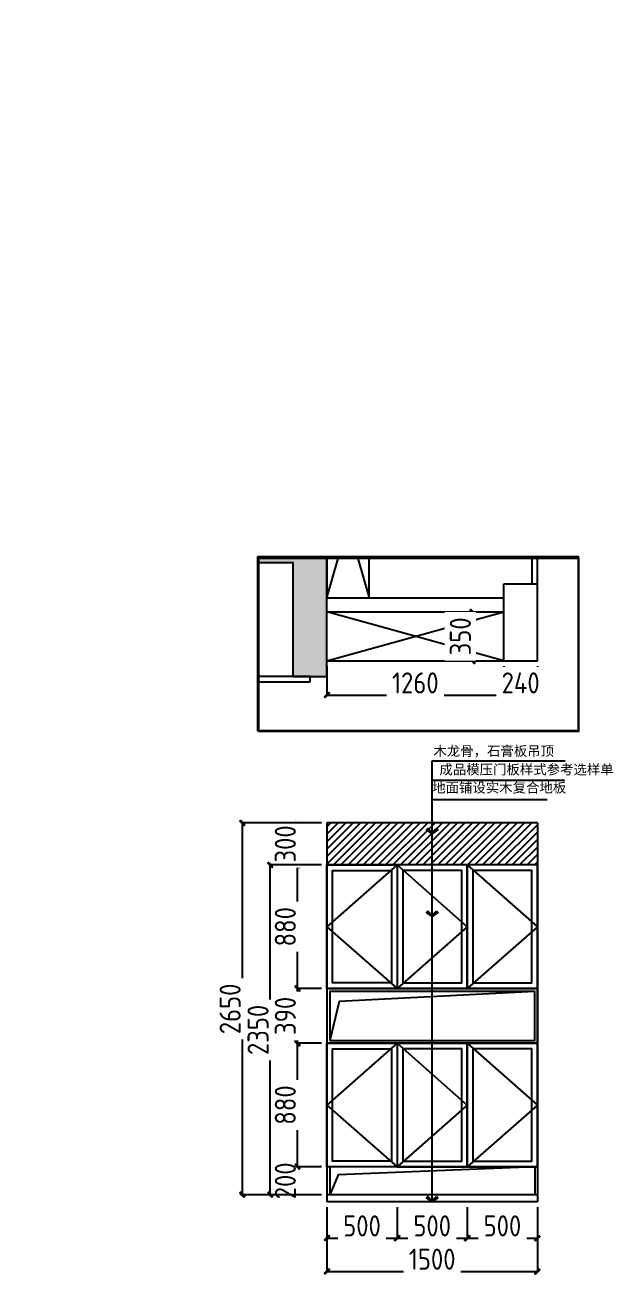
# Model space of a CAD drawing. Extents: x -74236 to 286982, y -14633 to 132816.
# Drawn here: x 86214 to 90402, y 122371 to 131275 of the extents above; entities that cross this region are included whole.
import ezdxf
from ezdxf.xclip import XClip

# ---------------------------------------------------------------- set-up
doc = ezdxf.new("R2010")
doc.units = 0
doc.header["$LTSCALE"] = 10
doc.header["$MEASUREMENT"] = 0
doc.header["$XCLIPFRAME"] = 2
doc.header["$PDSIZE"] = 5
for name, color, linetype in [('10立面', 3, 'Continuous'), ('1活动家具', 4, 'Continuous'), ('2改建拆', 1, 'Continuous'), ('2改建新建', 7, 'Continuous'), ('图框', 4, 'Continuous')]:
    doc.layers.add(name, color=color, linetype=linetype)
doc.styles.get("Standard").update_dxf_attribs({"font": 'gbenor.shx', "bigfont": 'gbcbig.shx'})
doc.dimstyles.new('wl20', dxfattribs={"dimscale": 60, "dimtxt": 1.8, "dimasz": 0.03, "dimexe": 0, "dimexo": 0.625, "dimgap": 0.2, "dimtad": 1, "dimdec": 0, "dimrnd": 0.05, "dimdsep": 46, "dimtxsty": 'Standard', "dimblk": 'BZ', "dimcen": 0.06, "dimclrd": 127, "dimclre": 127, "dimclrt": 1, "dimadec": 0, "dimazin": 0, "dimtfac": 1, "dimtdec": 0, "dimtix": 1, "dimtmove": 2, "dimatfit": 3, "dimldrblk": 'jt', "dimfxl": 1, "dimtvp": 1, "dimtfill": 1, "dimtolj": 1, "dimtzin": 0, "dimarcsym": 0})

# ---------------------------------------------------------------- blocks, each defined once
blk = doc.blocks.new('BZ')
at = {"layer": '图框', "linetype": 'Continuous'}
blk.add_hatch(color=2, dxfattribs=at).paths.add_polyline_path([(9.6, 6.5), (6.6, 9.4), (-10.5, -7.5), (-7.4, -10.7)])
blk.add_lwpolyline([(-7.4, -10.7), (9.6, 6.5), (6.6, 9.4), (-10.5, -7.5), (-7.4, -10.7)], dxfattribs=at)
blk = doc.blocks.new('jt')
at = {"layer": '图框', "linetype": 'Continuous'}
blk.add_hatch(color=2, dxfattribs=at).paths.add_polyline_path([(-22, 17.7), (-16.7, 22.2), (0, 0), (-16.7, -22), (-22, -17.6), (-5.7, 0)])
blk.add_lwpolyline([(-22, 17.7), (-16.7, 22.2), (0, 0), (-16.7, -22), (-22, -17.6), (-5.7, 0), (-22, 17.7)], dxfattribs=at)
blk = doc.blocks.new('fdgfsz')
h = blk.add_hatch(color=8)
h.paths.add_polyline_path([(146972.2, 89457.6), (147782.2, 89457.6), (147782.2, 89697.6), (146732.2, 89697.6), (146732.2, 87787.6), (143382.2, 87787.6), (143382.2, 87951.7), (143142.2, 87985.8), (143142.2, 87547.6), (146972.2, 87547.6)])
h.paths.add_polyline_path([(143382.2, 88607.6), (143142.2, 88607.6), (143142.2, 88117.5), (143382.2, 88151.7)], flags=17)
at = {"color": 8}
for p, q in [((147672.2, 91197.6), (147122.2, 91197.6)), ((147122.2, 90957.6), (147122.2, 91197.6)), ((147672.2, 90957.6), (147672.2, 91197.6)), ((147672.2, 90957.6), (147122.2, 90957.6)), ((147222.2, 89697.6), (147222.2, 90957.6)), ((147322.2, 89697.6), (147322.2, 90957.6)), ((147782.2, 89697.6), (146732.2, 89697.6)), ((147782.2, 89457.6), (147782.2, 89697.6)), ((147782.2, 89577.6), (147782.2, 88567.6)), ((147820.2, 89577.6), (147782.2, 89577.6)), ((147820.2, 88567.6), (147820.2, 89577.6)), ((146972.2, 87547.6), (146972.2, 89457.6)), ((147782.2, 89457.6), (146972.2, 89457.6))]:
    blk.add_line(p, q, dxfattribs=at)
blk.add_arc((147870, 89491.9), 926.2, 266.29577, 5.31161, dxfattribs=at)
at = {"layer": '1活动家具', "color": 8}
for p, q in [((147122.2, 91197.6), (146322.2, 91197.6)), ((147122.2, 91157.5), (147122.2, 91197.6)), ((146322.2, 91157.5), (147122.2, 91157.5)), ((147672.2, 90957.6), (147322.2, 89697.6)), ((147672.2, 89697.6), (147322.2, 90957.6)), ((147672.2, 89697.6), (147672.2, 90957.6)), ((147222.2, 89997.6), (146181.8, 89997.6)), ((147222.2, 89697.6), (146181.8, 89997.6)), ((146181.8, 89697.6), (147222.2, 89997.6)), ((147222.2, 89697.6), (147222.2, 89997.6)), ((146181.8, 89697.6), (147222.2, 89697.6))]:
    blk.add_line(p, q, dxfattribs=at)
blk = doc.blocks.new('*D617')
at = {"layer": '2改建拆', "color": 127, "lineweight": -2, "transparency": 16777216}
for p, q in [((88364.1, 126707.9), (88364.1, 126501.8)), ((89624.1, 126707.9), (89624.1, 126501.8)), ((88365.9, 126501.8), (89622.3, 126501.8))]:
    blk.add_line(p, q, dxfattribs=at)
at = {"layer": 'Defpoints', "color": 0, "transparency": 16777216}
for p in [(88364.1, 126745.4), (89624.1, 126745.4), (89624.1, 126501.8)]:
    blk.add_point(p, dxfattribs=at)
at = {"layer": '2改建拆', "color": 127, "lineweight": -2, "transparency": 16777216, "xscale": 1.8, "yscale": 1.8, "zscale": 1.8, "rotation": 180}
blk.add_blockref('BZ', (88364.1, 126501.8), dxfattribs=at)
at = {"layer": '2改建拆', "color": 127, "lineweight": -2, "transparency": 16777216, "xscale": 1.8, "yscale": 1.8, "zscale": 1.8}
blk.add_blockref('BZ', (89624.1, 126501.8), dxfattribs=at)
at = {"layer": '2改建拆', "color": 1, "transparency": 16777216, "insert": (88994.1, 126588.8), "char_height": 150, "attachment_point": 5, "bg_fill": 3, "box_fill_scale": 1.25, "bg_fill_color": 256, "bg_fill_true_color": 13158600, "bg_fill_transparency": 0}
blk.add_mtext('\\A1;1260', dxfattribs=at)
blk = doc.blocks.new('*D618')
at = {"layer": '2改建拆', "color": 127, "lineweight": -2, "transparency": 16777216}
for p, q in [((89624.1, 126707.9), (89624.1, 126501.8)), ((89864.1, 126707.9), (89864.1, 126501.8)), ((89622.3, 126501.8), (89620.5, 126501.8)), ((89624.1, 126501.8), (89864.1, 126501.8)), ((89865.9, 126501.8), (89867.7, 126501.8))]:
    blk.add_line(p, q, dxfattribs=at)
at = {"layer": '2改建拆', "color": 127, "lineweight": -2, "transparency": 16777216, "xscale": 1.8, "yscale": 1.8, "zscale": 1.8}
blk.add_blockref('BZ', (89624.1, 126501.8), dxfattribs=at)
at = {"layer": '2改建拆', "color": 127, "lineweight": -2, "transparency": 16777216, "xscale": 1.8, "yscale": 1.8, "zscale": 1.8, "rotation": 180}
blk.add_blockref('BZ', (89864.1, 126501.8), dxfattribs=at)
at = {"layer": '2改建拆', "color": 1, "transparency": 16777216, "insert": (89744.1, 126588.8), "char_height": 150, "attachment_point": 5, "bg_fill": 3, "box_fill_scale": 1.25, "bg_fill_color": 256, "bg_fill_true_color": 13158600, "bg_fill_transparency": 0}
blk.add_mtext('\\A1;240', dxfattribs=at)
at = {"layer": 'Defpoints', "color": 0, "transparency": 16777216}
for p in [(89624.1, 126745.4), (89864.1, 126745.4), (89864.1, 126501.8)]:
    blk.add_point(p, dxfattribs=at)
blk = doc.blocks.new('*D619')
at = {"layer": '2改建拆', "color": 127, "lineweight": -2, "transparency": 16777216}
for p, q in [((89229, 127095.4), (89401.6, 127095.4)), ((89401.6, 126747.2), (89401.6, 127093.6)), ((89229, 126745.4), (89401.6, 126745.4))]:
    blk.add_line(p, q, dxfattribs=at)
at = {"layer": '2改建拆', "color": 127, "lineweight": -2, "transparency": 16777216, "xscale": 1.8, "yscale": 1.8, "zscale": 1.8}
for p, rotation in [((89401.6, 127095.4), 90), ((89401.6, 126745.4), 270)]:
    blk.add_blockref('BZ', p, dxfattribs=dict(at, rotation=rotation))
at = {"layer": '2改建拆', "color": 1, "transparency": 16777216, "insert": (89314.6, 126920.4), "char_height": 150, "attachment_point": 5, "rotation": 90, "bg_fill": 3, "box_fill_scale": 1.25, "bg_fill_color": 256, "bg_fill_true_color": 13158600, "bg_fill_transparency": 0}
blk.add_mtext('\\A1;350', dxfattribs=at)
at = {"layer": 'Defpoints', "color": 0, "transparency": 16777216}
for p in [(89191.5, 127095.4), (89401.6, 127095.4), (89191.5, 126745.4)]:
    blk.add_point(p, dxfattribs=at)
blk = doc.blocks.new('*D643')
at = {"layer": '2改建拆', "color": 127, "lineweight": -2, "transparency": 16777216}
for p, q in [((88155.1, 123143.6), (88155.1, 123145.4)), ((88326.6, 123141.8), (88155.1, 123141.8)), ((88155.1, 122941.8), (88155.1, 123141.8)), ((88326.6, 122941.8), (88155.1, 122941.8)), ((88155.1, 122940), (88155.1, 122938.2))]:
    blk.add_line(p, q, dxfattribs=at)
at = {"layer": 'Defpoints', "color": 0, "transparency": 16777216}
for p in [(88364.1, 123141.8), (88364.1, 122941.8)]:
    blk.add_point(p, dxfattribs=at)
at = {"layer": '2改建拆', "color": 127, "lineweight": -2, "transparency": 16777216, "xscale": 1.8, "yscale": 1.8, "zscale": 1.8}
for p, rotation in [((88155.1, 123141.8), 270), ((88155.1, 122941.8), 90)]:
    blk.add_blockref('BZ', p, dxfattribs=dict(at, rotation=rotation))
at = {"layer": '2改建拆', "color": 1, "transparency": 16777216, "insert": (88068.1, 123041.8), "char_height": 150, "attachment_point": 5, "rotation": 90, "bg_fill": 3, "box_fill_scale": 1.25, "bg_fill_color": 256, "bg_fill_true_color": 13158600, "bg_fill_transparency": 0}
blk.add_mtext('\\A1;200', dxfattribs=at)
at = {"layer": 'Defpoints', "color": 0, "transparency": 16777216}
blk.add_point((88155.1, 123141.8), dxfattribs=at)
blk = doc.blocks.new('*D644')
at = {"layer": '2改建拆', "color": 127, "lineweight": -2, "transparency": 16777216}
for p, q in [((88326.6, 124021.8), (88155.1, 124021.8)), ((88155.1, 123143.6), (88155.1, 124020)), ((88326.6, 123141.8), (88155.1, 123141.8))]:
    blk.add_line(p, q, dxfattribs=at)
at = {"layer": 'Defpoints', "color": 0, "transparency": 16777216}
for p in [(88155.1, 124021.8), (88364.1, 124021.8), (88364.1, 123141.8)]:
    blk.add_point(p, dxfattribs=at)
at = {"layer": '2改建拆', "color": 127, "lineweight": -2, "transparency": 16777216, "xscale": 1.8, "yscale": 1.8, "zscale": 1.8}
for p, rotation in [((88155.1, 124021.8), 90), ((88155.1, 123141.8), 270)]:
    blk.add_blockref('BZ', p, dxfattribs=dict(at, rotation=rotation))
at = {"layer": '2改建拆', "color": 1, "transparency": 16777216, "insert": (88068.1, 123581.8), "char_height": 150, "attachment_point": 5, "rotation": 90, "bg_fill": 3, "box_fill_scale": 1.25, "bg_fill_color": 256, "bg_fill_true_color": 13158600, "bg_fill_transparency": 0}
blk.add_mtext('\\A1;880', dxfattribs=at)
blk = doc.blocks.new('*D645')
at = {"layer": '2改建拆', "color": 127, "lineweight": -2, "transparency": 16777216}
for p, q in [((88326.6, 124411.8), (88155.1, 124411.8)), ((88155.1, 124023.6), (88155.1, 124410)), ((88326.6, 124021.8), (88155.1, 124021.8))]:
    blk.add_line(p, q, dxfattribs=at)
at = {"layer": 'Defpoints', "color": 0, "transparency": 16777216}
for p in [(88364.1, 124411.8), (88364.1, 124021.8)]:
    blk.add_point(p, dxfattribs=at)
at = {"layer": '2改建拆', "color": 127, "lineweight": -2, "transparency": 16777216, "xscale": 1.8, "yscale": 1.8, "zscale": 1.8}
for p, rotation in [((88155.1, 124411.8), 90), ((88155.1, 124021.8), 270)]:
    blk.add_blockref('BZ', p, dxfattribs=dict(at, rotation=rotation))
at = {"layer": '2改建拆', "color": 1, "transparency": 16777216, "insert": (88068.1, 124216.8), "char_height": 150, "attachment_point": 5, "rotation": 90, "bg_fill": 3, "box_fill_scale": 1.25, "bg_fill_color": 256, "bg_fill_true_color": 13158600, "bg_fill_transparency": 0}
blk.add_mtext('\\A1;390', dxfattribs=at)
at = {"layer": 'Defpoints', "color": 0, "transparency": 16777216}
blk.add_point((88155.1, 124411.8), dxfattribs=at)
blk = doc.blocks.new('*D646')
at = {"layer": '2改建拆', "color": 127, "lineweight": -2, "transparency": 16777216}
for p, q in [((88326.6, 125291.8), (88155.1, 125291.8)), ((88155.1, 124413.6), (88155.1, 125290)), ((88326.6, 124411.8), (88155.1, 124411.8))]:
    blk.add_line(p, q, dxfattribs=at)
at = {"layer": 'Defpoints', "color": 0, "transparency": 16777216}
for p in [(88155.1, 125291.8), (88364.1, 125291.8), (88364.1, 124411.8)]:
    blk.add_point(p, dxfattribs=at)
at = {"layer": '2改建拆', "color": 127, "lineweight": -2, "transparency": 16777216, "xscale": 1.8, "yscale": 1.8, "zscale": 1.8}
for p, rotation in [((88155.1, 125291.8), 90), ((88155.1, 124411.8), 270)]:
    blk.add_blockref('BZ', p, dxfattribs=dict(at, rotation=rotation))
at = {"layer": '2改建拆', "color": 1, "transparency": 16777216, "insert": (88068.1, 124851.8), "char_height": 150, "attachment_point": 5, "rotation": 90, "bg_fill": 3, "box_fill_scale": 1.25, "bg_fill_color": 256, "bg_fill_true_color": 13158600, "bg_fill_transparency": 0}
blk.add_mtext('\\A1;880', dxfattribs=at)
blk = doc.blocks.new('*D647')
at = {"layer": '2改建拆', "color": 127, "lineweight": -2, "transparency": 16777216}
for p, q in [((88326.6, 125591.8), (88155.1, 125591.8)), ((88155.1, 125293.6), (88155.1, 125590)), ((88326.6, 125291.8), (88155.1, 125291.8))]:
    blk.add_line(p, q, dxfattribs=at)
at = {"layer": 'Defpoints', "color": 0, "transparency": 16777216}
for p in [(88364.1, 125591.8), (88364.1, 125291.8)]:
    blk.add_point(p, dxfattribs=at)
at = {"layer": '2改建拆', "color": 127, "lineweight": -2, "transparency": 16777216, "xscale": 1.8, "yscale": 1.8, "zscale": 1.8}
for p, rotation in [((88155.1, 125591.8), 90), ((88155.1, 125291.8), 270)]:
    blk.add_blockref('BZ', p, dxfattribs=dict(at, rotation=rotation))
at = {"layer": '2改建拆', "color": 1, "transparency": 16777216, "insert": (88068.1, 125441.8), "char_height": 150, "attachment_point": 5, "rotation": 90, "bg_fill": 3, "box_fill_scale": 1.25, "bg_fill_color": 256, "bg_fill_true_color": 13158600, "bg_fill_transparency": 0}
blk.add_mtext('\\A1;300', dxfattribs=at)
at = {"layer": 'Defpoints', "color": 0, "transparency": 16777216}
blk.add_point((88155.1, 125591.8), dxfattribs=at)
blk = doc.blocks.new('*D648')
at = {"layer": '2改建拆', "color": 127, "lineweight": -2, "transparency": 16777216}
for p, q in [((88289.1, 125291.8), (87960.9, 125291.8)), ((87960.9, 122943.6), (87960.9, 125290)), ((88326.6, 122941.8), (87960.9, 122941.8))]:
    blk.add_line(p, q, dxfattribs=at)
at = {"layer": 'Defpoints', "color": 0, "transparency": 16777216}
for p in [(87960.9, 125291.8), (88326.6, 125291.8), (88364.1, 122941.8)]:
    blk.add_point(p, dxfattribs=at)
at = {"layer": '2改建拆', "color": 127, "lineweight": -2, "transparency": 16777216, "xscale": 1.8, "yscale": 1.8, "zscale": 1.8}
for p, rotation in [((87960.9, 125291.8), 90), ((87960.9, 122941.8), 270)]:
    blk.add_blockref('BZ', p, dxfattribs=dict(at, rotation=rotation))
at = {"layer": '2改建拆', "color": 1, "transparency": 16777216, "insert": (87873.9, 124116.8), "char_height": 150, "attachment_point": 5, "rotation": 90, "bg_fill": 3, "box_fill_scale": 1.25, "bg_fill_color": 256, "bg_fill_true_color": 13158600, "bg_fill_transparency": 0}
blk.add_mtext('\\A1;2350', dxfattribs=at)
blk = doc.blocks.new('*D649')
at = {"layer": '2改建拆', "color": 127, "lineweight": -2, "transparency": 16777216}
for p, q in [((88326.6, 125591.8), (87761.8, 125591.8)), ((87761.8, 125590), (87761.8, 122943.6)), ((88326.6, 122941.8), (87761.8, 122941.8))]:
    blk.add_line(p, q, dxfattribs=at)
at = {"layer": 'Defpoints', "color": 0, "transparency": 16777216}
for p in [(88364.1, 125591.8), (87761.8, 122941.8), (88364.1, 122941.8)]:
    blk.add_point(p, dxfattribs=at)
at = {"layer": '2改建拆', "color": 127, "lineweight": -2, "transparency": 16777216, "xscale": 1.8, "yscale": 1.8, "zscale": 1.8}
for p, rotation in [((87761.8, 125591.8), 90), ((87761.8, 122941.8), 270)]:
    blk.add_blockref('BZ', p, dxfattribs=dict(at, rotation=rotation))
at = {"layer": '2改建拆', "color": 1, "transparency": 16777216, "insert": (87674.8, 124266.8), "char_height": 150, "attachment_point": 5, "rotation": 90, "bg_fill": 3, "box_fill_scale": 1.25, "bg_fill_color": 256, "bg_fill_true_color": 13158600, "bg_fill_transparency": 0}
blk.add_mtext('\\A1;2650', dxfattribs=at)
blk = doc.blocks.new('*D650')
at = {"layer": '2改建拆', "color": 127, "lineweight": -2, "transparency": 16777216}
for p, q in [((88364.1, 122854.3), (88364.1, 122633.9)), ((88864.1, 122854.3), (88864.1, 122633.9)), ((88365.9, 122633.9), (88862.3, 122633.9))]:
    blk.add_line(p, q, dxfattribs=at)
at = {"layer": 'Defpoints', "color": 0, "transparency": 16777216}
for p in [(88364.1, 122891.8), (88864.1, 122891.8), (88864.1, 122633.9)]:
    blk.add_point(p, dxfattribs=at)
at = {"layer": '2改建拆', "color": 127, "lineweight": -2, "transparency": 16777216, "xscale": 1.8, "yscale": 1.8, "zscale": 1.8, "rotation": 180}
blk.add_blockref('BZ', (88364.1, 122633.9), dxfattribs=at)
at = {"layer": '2改建拆', "color": 127, "lineweight": -2, "transparency": 16777216, "xscale": 1.8, "yscale": 1.8, "zscale": 1.8}
blk.add_blockref('BZ', (88864.1, 122633.9), dxfattribs=at)
at = {"layer": '2改建拆', "color": 1, "transparency": 16777216, "insert": (88614.1, 122720.9), "char_height": 150, "attachment_point": 5, "bg_fill": 3, "box_fill_scale": 1.25, "bg_fill_color": 256, "bg_fill_true_color": 13158600, "bg_fill_transparency": 0}
blk.add_mtext('\\A1;500', dxfattribs=at)
blk = doc.blocks.new('*D651')
at = {"layer": '2改建拆', "color": 127, "lineweight": -2, "transparency": 16777216}
for p, q in [((88864.1, 122854.3), (88864.1, 122633.9)), ((89364.1, 122854.3), (89364.1, 122633.9)), ((88865.9, 122633.9), (89362.3, 122633.9))]:
    blk.add_line(p, q, dxfattribs=at)
at = {"layer": 'Defpoints', "color": 0, "transparency": 16777216}
for p in [(88864.1, 122891.8), (89364.1, 122891.8), (89364.1, 122633.9)]:
    blk.add_point(p, dxfattribs=at)
at = {"layer": '2改建拆', "color": 127, "lineweight": -2, "transparency": 16777216, "xscale": 1.8, "yscale": 1.8, "zscale": 1.8, "rotation": 180}
blk.add_blockref('BZ', (88864.1, 122633.9), dxfattribs=at)
at = {"layer": '2改建拆', "color": 127, "lineweight": -2, "transparency": 16777216, "xscale": 1.8, "yscale": 1.8, "zscale": 1.8}
blk.add_blockref('BZ', (89364.1, 122633.9), dxfattribs=at)
at = {"layer": '2改建拆', "color": 1, "transparency": 16777216, "insert": (89114.1, 122720.9), "char_height": 150, "attachment_point": 5, "bg_fill": 3, "box_fill_scale": 1.25, "bg_fill_color": 256, "bg_fill_true_color": 13158600, "bg_fill_transparency": 0}
blk.add_mtext('\\A1;500', dxfattribs=at)
blk = doc.blocks.new('*D652')
at = {"layer": '2改建拆', "color": 127, "lineweight": -2, "transparency": 16777216}
for p, q in [((89364.1, 122854.3), (89364.1, 122633.9)), ((89864.1, 122854.3), (89864.1, 122633.9)), ((89365.9, 122633.9), (89862.3, 122633.9))]:
    blk.add_line(p, q, dxfattribs=at)
at = {"layer": 'Defpoints', "color": 0, "transparency": 16777216}
for p in [(89364.1, 122891.8), (89864.1, 122891.8), (89864.1, 122633.9)]:
    blk.add_point(p, dxfattribs=at)
at = {"layer": '2改建拆', "color": 127, "lineweight": -2, "transparency": 16777216, "xscale": 1.8, "yscale": 1.8, "zscale": 1.8, "rotation": 180}
blk.add_blockref('BZ', (89364.1, 122633.9), dxfattribs=at)
at = {"layer": '2改建拆', "color": 127, "lineweight": -2, "transparency": 16777216, "xscale": 1.8, "yscale": 1.8, "zscale": 1.8}
blk.add_blockref('BZ', (89864.1, 122633.9), dxfattribs=at)
at = {"layer": '2改建拆', "color": 1, "transparency": 16777216, "insert": (89614.1, 122720.9), "char_height": 150, "attachment_point": 5, "bg_fill": 3, "box_fill_scale": 1.25, "bg_fill_color": 256, "bg_fill_true_color": 13158600, "bg_fill_transparency": 0}
blk.add_mtext('\\A1;500', dxfattribs=at)
blk = doc.blocks.new('*D653')
at = {"layer": '2改建拆', "color": 127, "lineweight": -2, "transparency": 16777216}
for p, q in [((88364.1, 122854.3), (88364.1, 122396.6)), ((89864.1, 122854.3), (89864.1, 122396.6)), ((88365.9, 122396.6), (89862.3, 122396.6))]:
    blk.add_line(p, q, dxfattribs=at)
at = {"layer": 'Defpoints', "color": 0, "transparency": 16777216}
for p in [(88364.1, 122891.8), (89864.1, 122891.8), (89864.1, 122396.6)]:
    blk.add_point(p, dxfattribs=at)
at = {"layer": '2改建拆', "color": 127, "lineweight": -2, "transparency": 16777216, "xscale": 1.8, "yscale": 1.8, "zscale": 1.8, "rotation": 180}
blk.add_blockref('BZ', (88364.1, 122396.6), dxfattribs=at)
at = {"layer": '2改建拆', "color": 127, "lineweight": -2, "transparency": 16777216, "xscale": 1.8, "yscale": 1.8, "zscale": 1.8}
blk.add_blockref('BZ', (89864.1, 122396.6), dxfattribs=at)
at = {"layer": '2改建拆', "color": 1, "transparency": 16777216, "insert": (89114.1, 122483.6), "char_height": 150, "attachment_point": 5, "bg_fill": 3, "box_fill_scale": 1.25, "bg_fill_color": 256, "bg_fill_true_color": 13158600, "bg_fill_transparency": 0}
blk.add_mtext('\\A1;1500', dxfattribs=at)

msp = doc.modelspace()

# ---------------------------------------------------------------- hatches: boundary and pattern name
at = {"layer": '2改建新建'}
h = msp.add_hatch(dxfattribs=at)
h.set_pattern_fill('ANSI31', color=251, scale=300)
h.set_pattern_definition([(45, (-7771.567, 1161.273), (-26.516504, 26.516504), [])])
h.paths.add_polyline_path([(89864.1, 125291.8), (89864.1, 125591.8), (88364.1, 125591.8), (88364.1, 125291.8)])

# ---------------------------------------------------------------- linework, layer by layer
at = {"layer": '2改建拆', "color": 0}
for p, q in [((88364.1, 125591.8), (88364.1, 122891.8)), ((89864.1, 125591.8), (88364.1, 125591.8)), ((89864.1, 125591.8), (89864.1, 122891.8)), ((89864.1, 125291.8), (88364.1, 125291.8)), ((89864.1, 124021.8), (88364.1, 124021.8)), ((89864.1, 123141.8), (88364.1, 123141.8)), ((89864.1, 123141.8), (89864.1, 122941.8)), ((89864.1, 122941.8), (88364.1, 122941.8)), ((89864.1, 122891.8), (88364.1, 122891.8))]:
    msp.add_line(p, q, dxfattribs=at)
at = {"layer": '2改建拆', "color": 3}
for p, q in [((89864.1, 124411.8), (88364.1, 124411.8)), ((89844.1, 123141.8), (89844.1, 122941.8))]:
    msp.add_line(p, q, dxfattribs=at)
at = {"layer": '2改建拆', "color": 0}
msp.add_lwpolyline([(87872.8, 127488.4), (90153.8, 127488.4), (90153.8, 126248), (87872.8, 126248)], close=True, dxfattribs=at)
at = {"layer": '2改建拆', "color": 3}
for points in [[(88864.1, 124411.8), (89364.1, 124411.8), (89364.1, 125291.8), (88864.1, 125291.8)], [(89364.1, 124411.8), (89864.1, 124411.8), (89864.1, 125291.8), (89364.1, 125291.8)], [(88864.1, 123141.8), (89364.1, 123141.8), (89364.1, 124021.8), (88864.1, 124021.8)], [(89364.1, 123141.8), (89864.1, 123141.8), (89864.1, 124021.8), (89364.1, 124021.8)]]:
    msp.add_lwpolyline(points, close=True, dxfattribs=at)
at = {"layer": '2改建拆', "color": 8}
for points in [[(88864.1, 125291.8), (89364.1, 124851.8), (88864.1, 124411.8)], [(89364.1, 125291.8), (89864.1, 124851.8), (89364.1, 124411.8)], [(88864.1, 124021.8), (89364.1, 123581.8), (88864.1, 123141.8)], [(89364.1, 124021.8), (89864.1, 123581.8), (89364.1, 123141.8)]]:
    msp.add_lwpolyline(points, dxfattribs=at)
for points in [[(88904.1, 124451.8), (89324.1, 124451.8), (89324.1, 125251.8), (88904.1, 125251.8)], [(89404.1, 124451.8), (89824.1, 124451.8), (89824.1, 125251.8), (89404.1, 125251.8)], [(88904.1, 123181.8), (89324.1, 123181.8), (89324.1, 123981.8), (88904.1, 123981.8)], [(89404.1, 123181.8), (89824.1, 123181.8), (89824.1, 123981.8), (89404.1, 123981.8)]]:
    msp.add_lwpolyline(points, close=True, dxfattribs=at)

# ---------------------------------------------------------------- block references
at = {"color": 0}
ref = msp.add_blockref('fdgfsz', (-1333.5, 274417.6), dxfattribs=dict(at, rotation=270))
XClip(ref).set_block_clipping_path([(146942.4532031402, 89211.5822769409), (148173.0894803827, 91490.8792170539)])

# ---------------------------------------------------------------- texts
at = {"layer": '10立面', "char_height": 70}
for s, insert, width, attachment_point in [('{\\fSimSun|b0|i0|c134|p2;\\C1;木龙骨，石膏板吊顶}', (89122.4, 126139.1), 1312.575, 1), ('{\\fSimSun|b0|i0|c134|p2;\\C1;成品模压门板样式参考选样单}', (90406.5, 126007.1), 1469.28, 3), ('{\\fSimSun|b0|i0|c134|p2;\\C1;地面铺设实木复合地板}', (89114.1, 125877.7), 1312.575, 1)]:
    msp.add_mtext(s, dxfattribs=dict(at, insert=insert, width=width, attachment_point=attachment_point))

# ---------------------------------------------------------------- leaders
at = {"layer": '2改建拆', "color": 0}
for points in [[(89114.1, 125513.2), (89114.1, 126032.8), (90062.1, 126032.8)], [(89114.1, 124924.1), (89114.1, 125896.9), (90055.9, 125896.9)], [(89114.1, 122891.8), (89114.1, 125758.6), (89931.7, 125758.6)]]:
    msp.add_leader(points, dimstyle='wl20', override={"dimtxt": 2.5, "dimtad": 0, "dimfxl": 300, "dimfxlon": 1, "dimarcsym": 1}, dxfattribs=at)

# ---------------------------------------------------------------- next in the draw order: dimensions: what is measured, and where the dimension line sits
dim = msp.add_linear_dim(base=(89624.1, 126501.8), p1=(88364.1, 126745.4), p2=(89624.1, 126745.4), dimstyle='wl20', override={"dimtxt": 2.5, "dimfxl": 300, "dimfxlon": 1, "dimarcsym": 1}, dxfattribs=at)
dim.commit()
dim.dimension.update_dxf_attribs({"geometry": '*D617', "text_midpoint": (88994.1, 126588.8)})
dim = msp.add_linear_dim(base=(88155.1, 123141.8), p1=(88364.1, 122941.8), p2=(88364.1, 123141.8), angle=90, dimstyle='wl20', override={"dimtxt": 2.5, "dimfxl": 300, "dimfxlon": 1, "dimarcsym": 1}, dxfattribs=at)
dim.commit()
dim.dimension.update_dxf_attribs({"geometry": '*D643', "text_midpoint": (88068.1, 123041.8)})

# ---------------------------------------------------------------- next in the draw order: dimensions: what is measured, and where the dimension line sits
for base, p1, p2, picture, middle in [((89401.6, 127095.4), (89191.5, 126745.4), (89191.5, 127095.4), '*D619', (89314.6, 126920.4)), ((88155.1, 124021.8), (88364.1, 123141.8), (88364.1, 124021.8), '*D644', (88068.1, 123581.8))]:
    dim = msp.add_linear_dim(base=base, p1=p1, p2=p2, angle=90, dimstyle='wl20', override={"dimtxt": 2.5, "dimfxl": 300, "dimfxlon": 1, "dimarcsym": 1}, dxfattribs=at)
    dim.commit()
    dim.dimension.update_dxf_attribs({"geometry": picture, "text_midpoint": middle})
dim = msp.add_linear_dim(base=(89864.1, 126501.8), p1=(89624.1, 126745.4), p2=(89864.1, 126745.4), dimstyle='wl20', override={"dimtxt": 2.5, "dimfxl": 300, "dimfxlon": 1, "dimarcsym": 1}, dxfattribs=at)
dim.commit()
dim.dimension.update_dxf_attribs({"geometry": '*D618', "text_midpoint": (89744.1, 126588.8)})

# ---------------------------------------------------------------- next in the draw order: linework, layer by layer
msp.add_line((88364.1, 123141.8), (88364.1, 122941.8), dxfattribs=at)
at = {"layer": '2改建拆', "color": 3}
msp.add_line((88384.1, 123141.8), (88384.1, 122941.8), dxfattribs=at)
at = {"layer": '2改建拆', "color": 8}
msp.add_lwpolyline([(89844.1, 123141.8), (88443.3, 123084.7), (88384.1, 122941.8)], dxfattribs=at)

# ---------------------------------------------------------------- next in the draw order: dimensions: what is measured, and where the dimension line sits
at = {"layer": '2改建拆', "color": 0}
dim = msp.add_linear_dim(base=(88155.1, 124411.8), p1=(88364.1, 124021.8), p2=(88364.1, 124411.8), angle=90, dimstyle='wl20', override={"dimtxt": 2.5, "dimfxl": 300, "dimfxlon": 1, "dimarcsym": 1}, dxfattribs=at)
dim.commit()
dim.dimension.update_dxf_attribs({"geometry": '*D645', "text_midpoint": (88068.1, 124216.8)})

# ---------------------------------------------------------------- next in the draw order: linework, layer by layer
at = {"layer": '2改建拆', "color": 3}
msp.add_lwpolyline([(88864.1, 123141.8), (88364.1, 123141.8), (88364.1, 124021.8), (88864.1, 124021.8)], close=True, dxfattribs=at)
at = {"layer": '2改建拆', "color": 8}
msp.add_lwpolyline([(88864.1, 124021.8), (88364.1, 123581.8), (88864.1, 123141.8)], dxfattribs=at)
msp.add_lwpolyline([(88824.1, 123181.8), (88404.1, 123181.8), (88404.1, 123981.8), (88824.1, 123981.8)], close=True, dxfattribs=at)

# ---------------------------------------------------------------- next in the draw order: dimensions: what is measured, and where the dimension line sits
at = {"layer": '2改建拆', "color": 0}
dim = msp.add_linear_dim(base=(88155.1, 125291.8), p1=(88364.1, 124411.8), p2=(88364.1, 125291.8), angle=90, dimstyle='wl20', override={"dimtxt": 2.5, "dimfxl": 300, "dimfxlon": 1, "dimarcsym": 1}, dxfattribs=at)
dim.commit()
dim.dimension.update_dxf_attribs({"geometry": '*D646', "text_midpoint": (88068.1, 124851.8)})

# ---------------------------------------------------------------- next in the draw order: linework, layer by layer
msp.add_line((88364.1, 124411.8), (88864.1, 124411.8), dxfattribs=at)
at = {"layer": '2改建拆', "color": 3}
for points in [[(88364.1, 124021.8), (89864.1, 124021.8), (89864.1, 124411.8), (88364.1, 124411.8)], [(88384.1, 124041.8), (89844.1, 124041.8), (89844.1, 124391.8), (88384.1, 124391.8)]]:
    msp.add_lwpolyline(points, close=True, dxfattribs=at)
at = {"layer": '2改建拆', "color": 8}
msp.add_lwpolyline([(89844.1, 124391.8), (88451.9, 124319), (88384.1, 124041.8)], dxfattribs=at)

# ---------------------------------------------------------------- next in the draw order: dimensions: what is measured, and where the dimension line sits
at = {"layer": '2改建拆', "color": 0}
dim = msp.add_linear_dim(base=(88155.1, 125591.8), p1=(88364.1, 125291.8), p2=(88364.1, 125591.8), angle=90, dimstyle='wl20', override={"dimtxt": 2.5, "dimfxl": 300, "dimfxlon": 1, "dimarcsym": 1}, dxfattribs=at)
dim.commit()
dim.dimension.update_dxf_attribs({"geometry": '*D647', "text_midpoint": (88068.1, 125441.8)})

# ---------------------------------------------------------------- next in the draw order: linework, layer by layer
at = {"layer": '2改建拆', "color": 3}
msp.add_lwpolyline([(88864.1, 124411.8), (88364.1, 124411.8), (88364.1, 125291.8), (88864.1, 125291.8)], close=True, dxfattribs=at)
at = {"layer": '2改建拆', "color": 8}
msp.add_lwpolyline([(88864.1, 125291.8), (88364.1, 124851.8), (88864.1, 124411.8)], dxfattribs=at)
msp.add_lwpolyline([(88824.1, 124451.8), (88404.1, 124451.8), (88404.1, 125251.8), (88824.1, 125251.8)], close=True, dxfattribs=at)

# ---------------------------------------------------------------- next in the draw order: dimensions: what is measured, and where the dimension line sits
at = {"layer": '2改建拆', "color": 0}
dim = msp.add_linear_dim(base=(87960.9, 125291.8), p1=(88364.1, 122941.8), p2=(88326.6, 125291.8), angle=90, dimstyle='wl20', override={"dimtxt": 2.5, "dimfxl": 300, "dimfxlon": 1, "dimarcsym": 1}, dxfattribs=at)
dim.commit()
dim.dimension.update_dxf_attribs({"geometry": '*D648', "text_midpoint": (87873.9, 124116.8)})

# ---------------------------------------------------------------- next in the draw order: dimensions: what is measured, and where the dimension line sits
dim = msp.add_linear_dim(base=(87761.8, 122941.8), p1=(88364.1, 125591.8), p2=(88364.1, 122941.8), angle=90, dimstyle='wl20', override={"dimtxt": 2.5, "dimfxl": 300, "dimfxlon": 1, "dimarcsym": 1}, dxfattribs=at)
dim.commit()
dim.dimension.update_dxf_attribs({"geometry": '*D649', "text_midpoint": (87674.8, 124266.8)})

# ---------------------------------------------------------------- next in the draw order: dimensions: what is measured, and where the dimension line sits
dim = msp.add_linear_dim(base=(88864.1, 122633.9), p1=(88364.1, 122891.8), p2=(88864.1, 122891.8), dimstyle='wl20', override={"dimtxt": 2.5, "dimfxl": 300, "dimfxlon": 1, "dimarcsym": 1}, dxfattribs=at)
dim.commit()
dim.dimension.update_dxf_attribs({"geometry": '*D650', "text_midpoint": (88614.1, 122720.9)})

# ---------------------------------------------------------------- next in the draw order: dimensions: what is measured, and where the dimension line sits
dim = msp.add_linear_dim(base=(89364.1, 122633.9), p1=(88864.1, 122891.8), p2=(89364.1, 122891.8), dimstyle='wl20', override={"dimtxt": 2.5, "dimfxl": 300, "dimfxlon": 1, "dimarcsym": 1}, dxfattribs=at)
dim.commit()
dim.dimension.update_dxf_attribs({"geometry": '*D651', "text_midpoint": (89114.1, 122720.9)})

# ---------------------------------------------------------------- next in the draw order: dimensions: what is measured, and where the dimension line sits
dim = msp.add_linear_dim(base=(89864.1, 122633.9), p1=(89364.1, 122891.8), p2=(89864.1, 122891.8), dimstyle='wl20', override={"dimtxt": 2.5, "dimfxl": 300, "dimfxlon": 1, "dimarcsym": 1}, dxfattribs=at)
dim.commit()
dim.dimension.update_dxf_attribs({"geometry": '*D652', "text_midpoint": (89614.1, 122720.9)})

# ---------------------------------------------------------------- next in the draw order: dimensions: what is measured, and where the dimension line sits
dim = msp.add_linear_dim(base=(89864.1, 122396.6), p1=(88364.1, 122891.8), p2=(89864.1, 122891.8), dimstyle='wl20', override={"dimtxt": 2.5, "dimfxl": 300, "dimfxlon": 1, "dimarcsym": 1}, dxfattribs=at)
dim.commit()
dim.dimension.update_dxf_attribs({"geometry": '*D653', "text_midpoint": (89114.1, 122483.6)})

doc.saveas('drawing.dxf')
